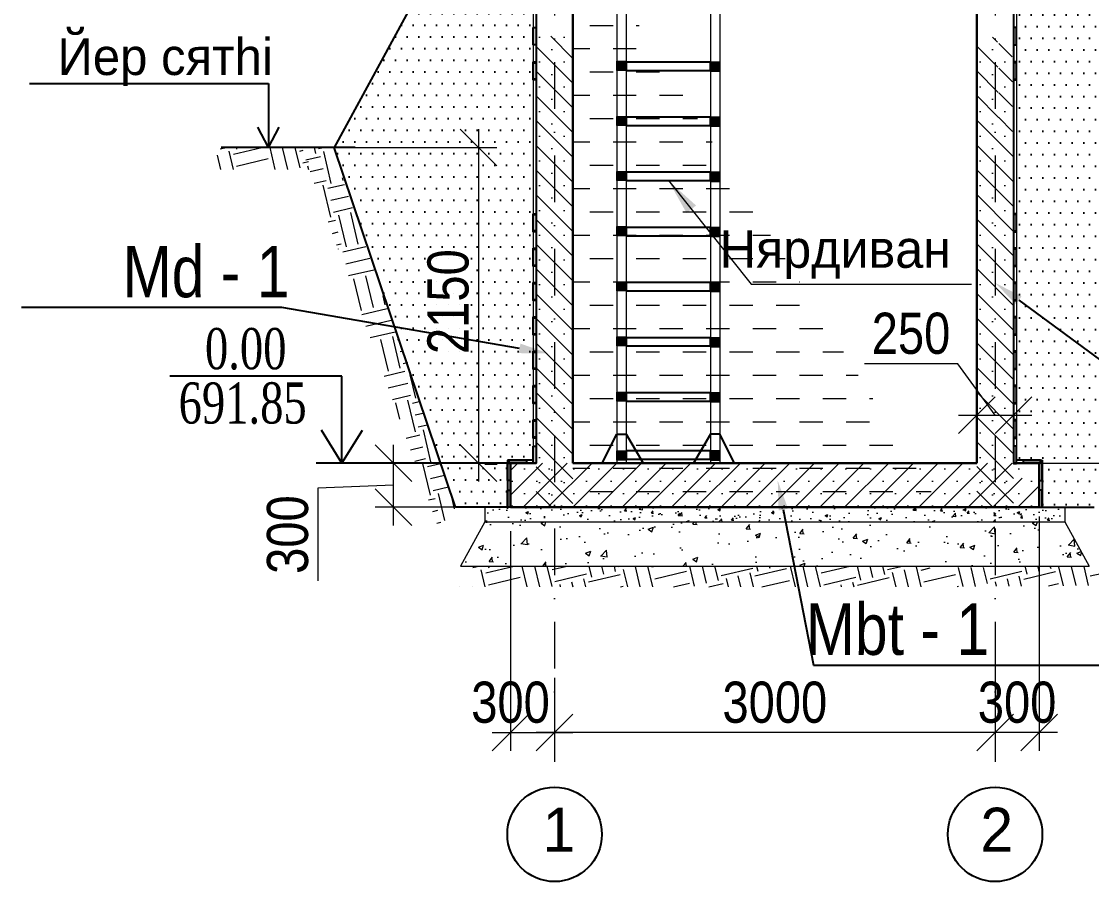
# Model space of a CAD drawing. Header units: millimetres. Extents: x 1177285 to 1225570, y -905119 to -683091.
# Drawn here: x 1188235 to 1195524, y -736494 to -730637 of the extents above; entities that cross this region are included whole.
import ezdxf
from ezdxf import colors
from ezdxf.entities.mleader import LeaderData, LeaderLine
from ezdxf.math import Vec2, Vec3

# ---------------------------------------------------------------- set-up
doc = ezdxf.new("R2010")
doc.units = ezdxf.units.MM
doc.linetypes.add('DASHDOT', pattern=[25.4, 12.7, -6.35, 0, -6.35])
doc.layers.add('Annotation - Text', color=7, linetype='Continuous')
doc.layers.add('Arcs_Circles_Ном._пера__98', color=7, linetype='Continuous', lineweight=20)
doc.styles.add('400', font='times.ttf', dxfattribs={"width": 0.75, "height": 300})
doc.styles.get("Standard").update_dxf_attribs({"font": 'a3ar(la).ttf'})
doc.styles.add('style3', font='ARIAAL_.TTF', dxfattribs={"height": 300})
doc.styles.add('style6', font='ARIALN.TTF', dxfattribs={"height": 300})
doc.styles.add('yazitipi', font='ARIALN.TTF')
doc.styles.add('СГЕНЕРИР_СТИЛЬ_1', font='a3ar(la).ttf')
doc.dimstyles.new('sevda', dxfattribs={"dimscale": 100, "dimtxt": 2.8, "dimasz": 2.5, "dimexe": 1.25, "dimexo": 0.625, "dimtad": 1, "dimtxsty": 'yazitipi', "dimblk": 'OBLIQUE', "dimcen": 2.5, "dimdle": 1.25, "dimclrd": 253, "dimclre": 253, "dimclrt": 73, "dimaunit": 1, "dimadec": 3, "dimazin": 0, "dimtfac": 1, "dimtmove": 1, "dimatfit": 3, "dimfxl": 1, "dimlwd": 13, "dimlwe": 13, "dimarcsym": 0})

# ---------------------------------------------------------------- blocks, each defined once
blk = doc.blocks.new('_Oblique')
at = {"color": 0, "linetype": 'ByBlock', "lineweight": -2}
blk.add_line((-0.5, -0.5), (0.5, 0.5), dxfattribs=at)
blk = doc.blocks.new('*D7')
at = {"color": 253, "lineweight": 13, "ltscale": 5, "transparency": 16777216}
for p, q in [((1194866.3, -734950), (1194866.3, -735604.5)), ((1191866.3, -735145.2), (1191866.3, -735604.5)), ((1194991.3, -735479.5), (1191741.3, -735479.5))]:
    blk.add_line(p, q, dxfattribs=at)
at = {"layer": 'Defpoints', "color": 0, "lineweight": 30, "ltscale": 5, "transparency": 16777216}
for p in [(1194866.3, -734887.5), (1191866.3, -735082.7), (1191866.3, -735479.5)]:
    blk.add_point(p, dxfattribs=at)
at = {"color": 253, "lineweight": 13, "ltscale": 5, "transparency": 16777216, "xscale": 250, "yscale": 250, "zscale": 250, "rotation": 180}
blk.add_blockref('_Oblique', (1191866.3, -735479.5), dxfattribs=at)
at = {"color": 253, "lineweight": 13, "ltscale": 5, "transparency": 16777216, "xscale": 250, "yscale": 250, "zscale": 250}
blk.add_blockref('_Oblique', (1194866.3, -735479.5), dxfattribs=at)
at = {"color": 73, "ltscale": 5, "transparency": 16777216, "insert": (1193366.3, -735274.1), "char_height": 280, "attachment_point": 5, "style": 'yazitipi'}
blk.add_mtext('3000', dxfattribs=at)
blk = doc.blocks.new('*D8')
at = {"color": 253, "lineweight": 13, "ltscale": 15, "transparency": 16777216}
for p, q in [((1195166.3, -734007.3), (1195166.3, -735604.5)), ((1194866.3, -735022.7), (1194866.3, -735604.5)), ((1195291.3, -735479.5), (1194741.3, -735479.5))]:
    blk.add_line(p, q, dxfattribs=at)
at = {"layer": 'Defpoints', "color": 0, "lineweight": 30, "ltscale": 15, "transparency": 16777216}
for p in [(1195166.3, -733944.8), (1194866.3, -734960.2), (1194866.3, -735479.5)]:
    blk.add_point(p, dxfattribs=at)
at = {"color": 253, "lineweight": 13, "ltscale": 15, "transparency": 16777216, "xscale": 250, "yscale": 250, "zscale": 250, "rotation": 180}
blk.add_blockref('_Oblique', (1194866.3, -735479.5), dxfattribs=at)
at = {"color": 253, "lineweight": 13, "ltscale": 15, "transparency": 16777216, "xscale": 250, "yscale": 250, "zscale": 250}
blk.add_blockref('_Oblique', (1195166.3, -735479.5), dxfattribs=at)
at = {"color": 73, "ltscale": 15, "transparency": 16777216, "insert": (1195016.3, -735274.1), "char_height": 280, "attachment_point": 5, "style": 'yazitipi'}
blk.add_mtext('300', dxfattribs=at)
blk = doc.blocks.new('*D9')
at = {"color": 253, "lineweight": 13, "ltscale": 15, "transparency": 16777216}
for p, q in [((1191566.3, -734107.3), (1191566.3, -735604.5)), ((1191866.3, -735106.6), (1191866.3, -735604.5)), ((1191441.3, -735479.5), (1191991.3, -735479.5))]:
    blk.add_line(p, q, dxfattribs=at)
at = {"layer": 'Defpoints', "color": 0, "lineweight": 30, "ltscale": 15, "transparency": 16777216}
for p in [(1191566.3, -734044.8), (1191866.3, -735044.1), (1191866.3, -735479.5)]:
    blk.add_point(p, dxfattribs=at)
at = {"color": 253, "lineweight": 13, "ltscale": 15, "transparency": 16777216, "xscale": 250, "yscale": 250, "zscale": 250, "rotation": 180}
blk.add_blockref('_Oblique', (1191566.3, -735479.5), dxfattribs=at)
at = {"color": 253, "lineweight": 13, "ltscale": 15, "transparency": 16777216, "xscale": 250, "yscale": 250, "zscale": 250}
blk.add_blockref('_Oblique', (1191866.3, -735479.5), dxfattribs=at)
at = {"color": 73, "ltscale": 15, "transparency": 16777216, "insert": (1191566.3, -735274.1), "char_height": 280, "attachment_point": 5, "style": 'yazitipi'}
blk.add_mtext('300', dxfattribs=at)
blk = doc.blocks.new('*D10')
at = {"color": 253, "lineweight": 13, "ltscale": 15, "transparency": 16777216}
for p, q in [((1194611.6, -732967.6), (1193976.2, -732967.6)), ((1194866.3, -733318.6), (1194611.6, -732967.6)), ((1194741.3, -733375.5), (1194741.3, -733193.6)), ((1194991.3, -733375.5), (1194991.3, -733193.6)), ((1194616.3, -733318.6), (1195116.3, -733318.6))]:
    blk.add_line(p, q, dxfattribs=at)
at = {"layer": 'Defpoints', "color": 0, "lineweight": 30, "ltscale": 15, "transparency": 16777216}
for p in [(1194991.3, -733318.6), (1194741.3, -733438), (1194991.3, -733438)]:
    blk.add_point(p, dxfattribs=at)
at = {"color": 253, "lineweight": 13, "ltscale": 15, "transparency": 16777216, "xscale": 250, "yscale": 250, "zscale": 250, "rotation": 180}
blk.add_blockref('_Oblique', (1194741.3, -733318.6), dxfattribs=at)
at = {"color": 253, "lineweight": 13, "ltscale": 15, "transparency": 16777216, "xscale": 250, "yscale": 250, "zscale": 250}
blk.add_blockref('_Oblique', (1194991.3, -733318.6), dxfattribs=at)
at = {"color": 73, "ltscale": 15, "transparency": 16777216, "insert": (1194293.9, -732762.2), "char_height": 280, "attachment_point": 5, "style": 'yazitipi'}
blk.add_mtext('250', dxfattribs=at)
blk = doc.blocks.new('*D11')
at = {"color": 253, "lineweight": 13, "ltscale": 15, "transparency": 16777216}
for p, q in [((1190768.5, -734069.8), (1190768.5, -733519.8)), ((1191058.6, -733644.8), (1190643.5, -733644.8)), ((1190768.5, -733794.8), (1190254.6, -733815.1)), ((1190254.6, -733815.1), (1190254.6, -734446.6)), ((1191269, -733944.8), (1190643.5, -733944.8))]:
    blk.add_line(p, q, dxfattribs=at)
at = {"layer": 'Defpoints', "color": 0, "lineweight": 30, "ltscale": 15, "transparency": 16777216}
for p in [(1190768.5, -733644.8), (1191121.1, -733644.8), (1191331.5, -733944.8)]:
    blk.add_point(p, dxfattribs=at)
at = {"color": 253, "lineweight": 13, "ltscale": 15, "transparency": 16777216, "xscale": 250, "yscale": 250, "zscale": 250}
for p, rotation in [((1190768.5, -733644.8), 90), ((1190768.5, -733944.8), 270)]:
    blk.add_blockref('_Oblique', p, dxfattribs=dict(at, rotation=rotation))
at = {"color": 73, "ltscale": 15, "transparency": 16777216, "insert": (1190049.1, -734130.9), "char_height": 280, "attachment_point": 5, "rotation": 90, "style": 'yazitipi'}
blk.add_mtext('300', dxfattribs=at)
blk = doc.blocks.new('*D231')
at = {"color": 253, "lineweight": 13, "ltscale": 15, "transparency": 16777216}
for p, q in [((1196645.8, -731369.8), (1196645.8, -733769.8)), ((1196301.6, -731494.8), (1196770.8, -731494.8)), ((1195053.8, -733644.8), (1196770.8, -733644.8))]:
    blk.add_line(p, q, dxfattribs=at)
at = {"layer": 'Defpoints', "color": 0, "lineweight": 30, "ltscale": 15, "transparency": 16777216}
for p in [(1196239.1, -731494.8), (1194991.3, -733644.8), (1196645.8, -733644.8)]:
    blk.add_point(p, dxfattribs=at)
at = {"color": 253, "lineweight": 13, "ltscale": 15, "transparency": 16777216, "xscale": 250, "yscale": 250, "zscale": 250}
for p, rotation in [((1196645.8, -731494.8), 90), ((1196645.8, -733644.8), 270)]:
    blk.add_blockref('_Oblique', p, dxfattribs=dict(at, rotation=rotation))
at = {"color": 73, "ltscale": 15, "transparency": 16777216, "insert": (1196440.3, -732444.8), "char_height": 280, "attachment_point": 5, "rotation": 90, "style": 'yazitipi'}
blk.add_mtext('2150', dxfattribs=at)
blk = doc.blocks.new('*D232')
at = {"color": 253, "lineweight": 13, "ltscale": 15, "transparency": 16777216}
for p, q in [((1191347.5, -731369.8), (1191347.5, -733769.8)), ((1190427.9, -731494.8), (1191472.5, -731494.8)), ((1190625, -733644.8), (1191472.5, -733644.8))]:
    blk.add_line(p, q, dxfattribs=at)
at = {"layer": 'Defpoints', "color": 0, "lineweight": 30, "ltscale": 15, "transparency": 16777216}
for p in [(1190365.4, -731494.8), (1190562.5, -733644.8), (1191347.5, -733644.8)]:
    blk.add_point(p, dxfattribs=at)
at = {"color": 253, "lineweight": 13, "ltscale": 15, "transparency": 16777216, "xscale": 250, "yscale": 250, "zscale": 250}
for p, rotation in [((1191347.5, -731494.8), 90), ((1191347.5, -733644.8), 270)]:
    blk.add_blockref('_Oblique', p, dxfattribs=dict(at, rotation=rotation))
at = {"color": 73, "ltscale": 15, "transparency": 16777216, "insert": (1191142.1, -732544.8), "char_height": 280, "attachment_point": 5, "rotation": 90, "style": 'yazitipi'}
blk.add_mtext('2150', dxfattribs=at)

msp = doc.modelspace()

# ---------------------------------------------------------------- hatches: boundary and pattern name
at = {"ltscale": 15}
h = msp.add_hatch(dxfattribs=at)
h.set_pattern_fill('DOTS', color=256, scale=50)
h.set_pattern_definition([(0, (321429.12, -30733.87), (39.6875, 79.375), [0, -79.375])])
h.paths.add_polyline_path([(1191775.364, -729624.845), (1191888.853, -729624.845), (1191891.31, -729144.845), (1191641.31, -729144.845), (1190365.422, -731494.845), (1191191.31, -733944.845), (1191546.31, -733944.845), (1191546.31, -733624.845), (1191726.747, -733624.845), (1191721.31, -733624.845), (1191721.31, -732644.845), (1191721.31, -729624.845)])
h = msp.add_hatch(dxfattribs=at)
h.set_pattern_fill('DOTS', color=256, scale=50)
h.set_pattern_definition([(0, (319289.12, -30821.3), (39.6875, 79.375), [0, -79.375])])
h.paths.add_polyline_path([(1195011.31, -733624.845), (1195011.31, -732732.277), (1195011.31, -732702.128), (1195011.31, -731512.277), (1194991.31, -731512.277), (1194991.31, -729144.845), (1195091.31, -729144.845), (1196384.051, -731494.845), (1195541.31, -733944.845), (1195186.31, -733944.845), (1195186.31, -733624.845)])
at = {"lineweight": 0, "ltscale": 15}
h = msp.add_hatch(dxfattribs=at)
h.set_pattern_fill('DASH', color=4, scale=50)
h.set_pattern_definition([(0, (321679.12, -30734.87), (158.75, 158.75), [158.75, -158.75])])
edge = h.paths.add_edge_path()
edge.add_line((1191991.31, -729945.345), (1194741.31, -729944.345))
edge.add_line((1194741.31, -733844.845), (1194741.31, -729944.845))
edge.add_line((1191991.31, -729944.845), (1191991.31, -733857.159))
edge.add_line((1191991.31, -733857.159), (1194436.032, -733844.845))
h = msp.add_hatch(color=256, dxfattribs=at)
h.dxf.hatch_style = 1
h.paths.add_polyline_path([(1191721.31, -730678.815), (1191741.31, -730678.815), (1191741.31, -730795.801), (1191721.31, -730795.801)])
h = msp.add_hatch(color=256, dxfattribs=at)
h.dxf.hatch_style = 1
h.paths.add_polyline_path([(1195011.31, -730678.815), (1194991.31, -730678.815), (1194991.31, -730795.801), (1195011.31, -730795.801)])
at = {"lineweight": 5, "ltscale": 5000}
h = msp.add_hatch(dxfattribs=at)
h.set_pattern_fill('SACNCR', color=109, scale=50, angle=-90)
h.set_pattern_definition([(315, (1882961.98, 138347.8), (84.189901, 84.189901), []), (315, (1882961.98, 138263.61), (84.189901, 84.189901), [0, -119.0625])])
edge = h.paths.add_edge_path()
edge.add_line((1191741.31, -732794.845), (1191741.31, -733944.845))
edge.add_line((1191791.31, -733944.845), (1191841.31, -733944.845))
edge.add_line((1191841.31, -733944.845), (1191841.31, -732794.845))
edge.add_line((1191841.31, -732794.845), (1191741.31, -732794.845))
edge = h.paths.add_edge_path(flags=17)
edge.add_line((1191744.477, -733944.845), (1191838.142, -733944.845))
edge.add_line((1191841.31, -733944.81), (1191841.31, -733944.845))
edge.add_line((1191841.31, -733944.845), (1191741.31, -733944.845))
edge.add_line((1191741.31, -733944.845), (1191741.31, -733944.845))
edge = h.paths.add_edge_path()
edge.add_line((1191941.31, -733944.845), (1191841.31, -733944.845))
edge.add_line((1191841.31, -733944.845), (1191841.31, -733944.845))
edge.add_line((1191841.31, -733944.845), (1191991.31, -733944.845))
edge.add_line((1191991.31, -733944.845), (1191991.31, -733944.845))
edge = h.paths.add_edge_path()
edge.add_line((1191941.31, -732794.845), (1191841.31, -732794.845))
edge.add_line((1191841.31, -732794.845), (1191841.31, -733944.845))
edge.add_line((1191841.31, -733944.845), (1191991.31, -733944.845))
edge.add_line((1191991.31, -733944.845), (1191991.31, -732794.845))
edge = h.paths.add_edge_path()
edge.add_line((1191991.31, -730737.234), (1191841.31, -730737.234))
edge.add_line((1191841.31, -730737.234), (1191841.31, -732794.845))
edge.add_line((1191841.31, -732794.845), (1191991.31, -732794.845))
edge.add_line((1191991.31, -732794.845), (1191991.31, -730744.845))
edge = h.paths.add_edge_path()
edge.add_line((1191841.31, -730737.234), (1191741.31, -730737.234))
edge.add_line((1191741.31, -730712.423), (1191741.31, -732794.845))
edge.add_line((1191741.31, -732794.845), (1191841.31, -732794.845))
edge.add_line((1191841.31, -732794.845), (1191841.31, -730893.978))
h = msp.add_hatch(dxfattribs=at)
h.set_pattern_fill('SACNCR', color=109, scale=50, angle=-90)
h.set_pattern_definition([(315, (1884111.98, 138347.8), (84.189901, 84.189901), []), (315, (1884111.98, 138263.61), (84.189901, 84.189901), [0, -119.0625])])
edge = h.paths.add_edge_path()
edge.add_line((1194891.31, -732794.845), (1194991.31, -732794.845))
edge.add_line((1194991.31, -732794.845), (1194991.31, -733944.845))
edge.add_line((1194941.31, -733944.845), (1194891.31, -733944.845))
edge.add_line((1194891.31, -733944.845), (1194891.31, -732794.845))
edge = h.paths.add_edge_path(flags=16)
edge.add_line((1194891.31, -733944.845), (1194991.31, -733944.845))
edge.add_line((1194991.31, -733944.845), (1194991.31, -733944.845))
edge.add_line((1194984.974, -733944.845), (1194891.31, -733944.845))
edge.add_line((1194891.31, -733944.845), (1194891.31, -733944.845))
edge = h.paths.add_edge_path()
edge.add_line((1194791.31, -733944.845), (1194891.31, -733944.845))
edge.add_line((1194891.31, -733944.845), (1194891.312, -733944.802))
edge.add_line((1194891.31, -733944.845), (1194741.31, -733944.845))
edge.add_line((1194741.31, -733944.845), (1194741.31, -733944.845))
edge = h.paths.add_edge_path()
edge.add_line((1194791.31, -732794.845), (1194891.31, -732794.845))
edge.add_line((1194891.31, -732794.845), (1194891.31, -733944.845))
edge.add_line((1194891.31, -733944.845), (1194741.31, -733944.845))
edge.add_line((1194741.31, -733944.845), (1194741.31, -732794.845))
h.paths.add_polyline_path([(1194741.31, -732794.845), (1194741.31, -730744.845), (1194891.31, -730744.845), (1194891.31, -732794.845)])
edge = h.paths.add_edge_path()
edge.add_line((1194882.817, -730744.845), (1194982.817, -730744.845))
edge.add_line((1194982.817, -730744.845), (1194991.31, -732794.845))
edge.add_line((1194991.31, -732794.845), (1194891.31, -732794.845))
edge.add_line((1194891.31, -732794.845), (1194891.31, -731394.845))
at = {"lineweight": 9}
for points in [[(1192353.315, -730907.833), (1192291.31, -730907.833), (1192291.31, -730969.839), (1192353.315, -730969.839)], [(1192929.304, -730913.233), (1192991.31, -730913.233), (1192991.31, -730975.239), (1192929.304, -730975.239)], [(1192353.315, -731283.212), (1192291.31, -731283.212), (1192291.31, -731345.218), (1192353.315, -731345.218)], [(1192929.304, -731288.612), (1192991.31, -731288.612), (1192991.31, -731350.618), (1192929.304, -731350.618)], [(1192353.315, -731658.591), (1192291.31, -731658.591), (1192291.31, -731720.597), (1192353.315, -731720.597)], [(1192929.304, -731663.991), (1192991.31, -731663.991), (1192991.31, -731725.997), (1192929.304, -731725.997)], [(1192353.315, -732033.97), (1192291.31, -732033.97), (1192291.31, -732095.976), (1192353.315, -732095.976)], [(1192929.304, -732039.37), (1192991.31, -732039.37), (1192991.31, -732101.376), (1192929.304, -732101.376)], [(1192353.315, -732409.349), (1192291.31, -732409.349), (1192291.31, -732471.355), (1192353.315, -732471.355)], [(1192929.304, -732414.749), (1192991.31, -732414.749), (1192991.31, -732476.755), (1192929.304, -732476.755)], [(1192353.315, -732784.728), (1192291.31, -732784.728), (1192291.31, -732846.734), (1192353.315, -732846.734)], [(1192929.304, -732790.128), (1192991.31, -732790.128), (1192991.31, -732852.134), (1192929.304, -732852.134)], [(1192353.315, -733160.106), (1192291.31, -733160.106), (1192291.31, -733222.112), (1192353.315, -733222.112)], [(1192929.304, -733165.506), (1192991.31, -733165.506), (1192991.31, -733227.512), (1192929.304, -733227.512)], [(1192353.315, -733561.325), (1192291.31, -733561.325), (1192291.31, -733623.331), (1192353.315, -733623.331)], [(1192929.304, -733561.325), (1192991.31, -733561.325), (1192991.31, -733623.331), (1192929.304, -733623.331)]]:
    msp.add_hatch(color=256, dxfattribs=at).paths.add_polyline_path(points)
at = {"lineweight": 0, "ltscale": 15}
h = msp.add_hatch(color=256, dxfattribs=at)
h.dxf.hatch_style = 1
h.paths.add_polyline_path([(1191721.31, -730912.786), (1191741.31, -730912.786), (1191741.31, -731029.771), (1191721.31, -731029.771)])
h = msp.add_hatch(color=256, dxfattribs=at)
h.dxf.hatch_style = 1
h.paths.add_polyline_path([(1191721.31, -730918.518), (1191741.31, -730918.518), (1191741.31, -731035.503), (1191721.31, -731035.503)])
h = msp.add_hatch(color=256, dxfattribs=at)
h.dxf.hatch_style = 1
h.paths.add_polyline_path([(1195011.31, -730912.786), (1194991.31, -730912.786), (1194991.31, -731029.771), (1195011.31, -731029.771)])
h = msp.add_hatch(color=256, dxfattribs=at)
h.dxf.hatch_style = 1
h.paths.add_polyline_path([(1195011.31, -730918.518), (1194991.31, -730918.518), (1194991.31, -731035.503), (1195011.31, -731035.503)])
h = msp.add_hatch(color=256, dxfattribs=at)
h.dxf.hatch_style = 1
h.paths.add_polyline_path([(1191721.31, -731946.756), (1191741.31, -731946.756), (1191741.31, -732063.741), (1191721.31, -732063.741)])
h = msp.add_hatch(color=256, dxfattribs=at)
h.dxf.hatch_style = 1
h.paths.add_polyline_path([(1191721.31, -731952.488), (1191741.31, -731952.488), (1191741.31, -732069.473), (1191721.31, -732069.473)])
h = msp.add_hatch(color=256, dxfattribs=at)
h.dxf.hatch_style = 1
h.paths.add_polyline_path([(1195011.31, -731946.756), (1194991.31, -731946.756), (1194991.31, -732063.741), (1195011.31, -732063.741)])
h = msp.add_hatch(color=256, dxfattribs=at)
h.dxf.hatch_style = 1
h.paths.add_polyline_path([(1195011.31, -731952.488), (1194991.31, -731952.488), (1194991.31, -732069.473), (1195011.31, -732069.473)])
h = msp.add_hatch(color=256, dxfattribs=at)
h.dxf.hatch_style = 1
h.paths.add_polyline_path([(1191721.31, -732180.726), (1191741.31, -732180.726), (1191741.31, -732297.711), (1191721.31, -732297.711)])
h = msp.add_hatch(color=256, dxfattribs=at)
h.dxf.hatch_style = 1
h.paths.add_polyline_path([(1191721.31, -732186.458), (1191741.31, -732186.458), (1191741.31, -732303.443), (1191721.31, -732303.443)])
h = msp.add_hatch(color=256, dxfattribs=at)
h.dxf.hatch_style = 1
h.paths.add_polyline_path([(1195011.31, -732180.726), (1194991.31, -732180.726), (1194991.31, -732297.711), (1195011.31, -732297.711)])
h = msp.add_hatch(color=256, dxfattribs=at)
h.dxf.hatch_style = 1
h.paths.add_polyline_path([(1195011.31, -732186.458), (1194991.31, -732186.458), (1194991.31, -732303.443), (1195011.31, -732303.443)])
h = msp.add_hatch(color=256, dxfattribs=at)
h.dxf.hatch_style = 1
h.paths.add_polyline_path([(1191721.31, -732414.696), (1191741.31, -732414.696), (1191741.31, -732531.682), (1191721.31, -732531.682)])
h = msp.add_hatch(color=256, dxfattribs=at)
h.dxf.hatch_style = 1
h.paths.add_polyline_path([(1191721.31, -732420.429), (1191741.31, -732420.429), (1191741.31, -732537.414), (1191721.31, -732537.414)])
h = msp.add_hatch(color=256, dxfattribs=at)
h.dxf.hatch_style = 1
h.paths.add_polyline_path([(1195011.31, -732414.696), (1194991.31, -732414.696), (1194991.31, -732531.682), (1195011.31, -732531.682)])
h = msp.add_hatch(color=256, dxfattribs=at)
h.dxf.hatch_style = 1
h.paths.add_polyline_path([(1195011.31, -732420.429), (1194991.31, -732420.429), (1194991.31, -732537.414), (1195011.31, -732537.414)])
h = msp.add_hatch(color=256, dxfattribs=at)
h.dxf.hatch_style = 1
h.paths.add_polyline_path([(1191721.31, -732648.667), (1191741.31, -732648.667), (1191741.31, -732765.652), (1191721.31, -732765.652)])
h = msp.add_hatch(color=256, dxfattribs=at)
h.dxf.hatch_style = 1
h.paths.add_polyline_path([(1191721.31, -732654.399), (1191741.31, -732654.399), (1191741.31, -732771.384), (1191721.31, -732771.384)])
h = msp.add_hatch(color=256, dxfattribs=at)
h.dxf.hatch_style = 1
h.paths.add_polyline_path([(1195011.31, -732648.667), (1194991.31, -732648.667), (1194991.31, -732765.652), (1195011.31, -732765.652)])
h = msp.add_hatch(color=256, dxfattribs=at)
h.dxf.hatch_style = 1
h.paths.add_polyline_path([(1195011.31, -732654.399), (1194991.31, -732654.399), (1194991.31, -732771.384), (1195011.31, -732771.384)])
h = msp.add_hatch(color=256, dxfattribs=at)
h.dxf.hatch_style = 1
h.paths.add_polyline_path([(1191721.31, -732882.637), (1191741.31, -732882.637), (1191741.31, -732999.622), (1191721.31, -732999.622)])
h = msp.add_hatch(color=256, dxfattribs=at)
h.dxf.hatch_style = 1
h.paths.add_polyline_path([(1191721.31, -732888.369), (1191741.31, -732888.369), (1191741.31, -733005.354), (1191721.31, -733005.354)])
h = msp.add_hatch(color=256, dxfattribs=at)
h.dxf.hatch_style = 1
h.paths.add_polyline_path([(1195011.31, -732882.637), (1194991.31, -732882.637), (1194991.31, -732999.622), (1195011.31, -732999.622)])
h = msp.add_hatch(color=256, dxfattribs=at)
h.dxf.hatch_style = 1
h.paths.add_polyline_path([(1195011.31, -732888.369), (1194991.31, -732888.369), (1194991.31, -733005.354), (1195011.31, -733005.354)])
h = msp.add_hatch(color=256, dxfattribs=at)
h.dxf.hatch_style = 1
h.paths.add_polyline_path([(1191721.31, -733116.607), (1191741.31, -733116.607), (1191741.31, -733233.592), (1191721.31, -733233.592)])
h = msp.add_hatch(color=256, dxfattribs=at)
h.dxf.hatch_style = 1
h.paths.add_polyline_path([(1191721.31, -733122.339), (1191741.31, -733122.339), (1191741.31, -733239.324), (1191721.31, -733239.324)])
h = msp.add_hatch(color=256, dxfattribs=at)
h.dxf.hatch_style = 1
h.paths.add_polyline_path([(1195011.31, -733116.607), (1194991.31, -733116.607), (1194991.31, -733233.592), (1195011.31, -733233.592)])
h = msp.add_hatch(color=256, dxfattribs=at)
h.dxf.hatch_style = 1
h.paths.add_polyline_path([(1195011.31, -733122.339), (1194991.31, -733122.339), (1194991.31, -733239.324), (1195011.31, -733239.324)])
h = msp.add_hatch(color=256, dxfattribs=at)
h.dxf.hatch_style = 1
h.paths.add_polyline_path([(1191721.31, -733350.577), (1191741.31, -733350.577), (1191741.31, -733467.563), (1191721.31, -733467.563)])
h = msp.add_hatch(color=256, dxfattribs=at)
h.dxf.hatch_style = 1
h.paths.add_polyline_path([(1191721.31, -733356.31), (1191741.31, -733356.31), (1191741.31, -733473.295), (1191721.31, -733473.295)])
h = msp.add_hatch(color=256, dxfattribs=at)
h.dxf.hatch_style = 1
h.paths.add_polyline_path([(1195011.31, -733350.577), (1194991.31, -733350.577), (1194991.31, -733467.563), (1195011.31, -733467.563)])
h = msp.add_hatch(color=256, dxfattribs=at)
h.dxf.hatch_style = 1
h.paths.add_polyline_path([(1195011.31, -733356.31), (1194991.31, -733356.31), (1194991.31, -733473.295), (1195011.31, -733473.295)])
h = msp.add_hatch(color=256, dxfattribs=at)
h.dxf.hatch_style = 1
h.paths.add_polyline_path([(1191721.31, -733527.86), (1191741.31, -733527.86), (1191741.31, -733644.845), (1191721.31, -733644.845)])
h = msp.add_hatch(color=256, dxfattribs=at)
h.dxf.hatch_style = 1
h.paths.add_polyline_path([(1195011.31, -733528.906), (1194991.31, -733528.906), (1194991.31, -733645.891), (1195011.31, -733645.891)])
h = msp.add_hatch(color=256, dxfattribs=at)
h.dxf.hatch_style = 1
h.paths.add_polyline_path([(1191546.31, -733644.845), (1191566.31, -733644.845), (1191566.31, -733761.83), (1191546.31, -733761.83)])
h = msp.add_hatch(color=256, dxfattribs=at)
h.dxf.hatch_style = 1
h.paths.add_polyline_path([(1191674.968, -733624.845), (1191674.968, -733644.845), (1191557.983, -733644.845), (1191557.983, -733624.845)])
at = {"lineweight": 5, "ltscale": 5000}
h = msp.add_hatch(dxfattribs=at)
h.set_pattern_fill('SACNCR', color=109, scale=50)
h.set_pattern_definition([(45, (320548.66, -41474.17), (-84.189901, 84.189901), []), (45, (320632.85, -41474.17), (-84.189901, 84.189901), [0, -119.0625])])
h.paths.add_polyline_path([(1193841.31, -733744.845), (1195166.31, -733744.845), (1195166.31, -733944.845), (1193841.31, -733944.845)])
h.paths.add_polyline_path([(1191566.31, -733744.845), (1193841.31, -733744.845), (1193841.31, -733944.845), (1191566.31, -733944.845)])
h.paths.add_polyline_path([(1191566.31, -733644.845), (1193841.31, -733644.845), (1193841.31, -733744.845), (1191566.31, -733744.845)])
h.paths.add_polyline_path([(1193841.31, -733644.845), (1195166.31, -733644.845), (1195166.31, -733744.845), (1193841.31, -733744.845)])
h.paths.add_polyline_path([(1195166.31, -733644.845), (1195041.31, -733646.742), (1195041.31, -733746.742), (1195166.31, -733744.845)])
h.paths.add_polyline_path([(1195166.253, -733744.845), (1195166.31, -733944.845)], flags=16)
at = {"lineweight": 0, "ltscale": 15}
h = msp.add_hatch(color=256, dxfattribs=at)
h.dxf.hatch_style = 1
h.paths.add_polyline_path([(1195057.651, -733624.845), (1195057.651, -733644.845), (1195174.636, -733644.845), (1195174.636, -733624.845)])
h = msp.add_hatch(color=256, dxfattribs=at)
h.dxf.hatch_style = 1
h.paths.add_polyline_path([(1195186.31, -733644.845), (1195166.31, -733644.845), (1195166.31, -733761.83), (1195186.31, -733761.83)])
h = msp.add_hatch(color=256, dxfattribs=at)
h.dxf.hatch_style = 1
h.paths.add_polyline_path([(1191546.31, -733827.86), (1191566.31, -733827.86), (1191566.31, -733944.845), (1191546.31, -733944.845)])
h = msp.add_hatch(color=256, dxfattribs=at)
h.dxf.hatch_style = 1
h.paths.add_polyline_path([(1195186.31, -733827.86), (1195166.31, -733827.86), (1195166.31, -733944.845), (1195186.31, -733944.845)])
at = {"lineweight": 5, "ltscale": 5}
h = msp.add_hatch(dxfattribs=at)
h.set_pattern_fill('AR-CONC', color=4)
h.set_pattern_definition([(50, (321379.12, -28433.87), (182.184669, -15.939086), [19.05, -209.55]), (355, (321379.12, -28433.87), (-35.24342, 191.056845), [15.24, -167.640584]), (100.451445, (321394.3, -28435.2), (146.941247, 175.117752), [16.19001, -178.090245]), (46.1842, (321379.12, -28383.07), (271.07904, -42.04233), [28.575, -314.325]), (96.635558, (321401.7, -28386.57), (237.404134, 247.426125), [24.28502, -267.13561]), (351.18415, (321379.12, -28383.07), (237.404134, 247.426125), [22.85997, -251.45973]), (21, (321404.52, -28395.77), (151.614391, -102.265198), [19.05, -209.55]), (326, (321404.52, -28395.77), (61.802028, 184.187966), [15.24, -167.64]), (71.451445, (321417.15, -28404.29), (213.41642, 81.92277), [16.19001, -178.089938]), (37.5, (321379.12, -28433.87), (3.0886033, 84.555039), [0, -165.608, 0, -170.18, 0, -168.275]), (7.5, (321379.12, -28433.87), (66.8196625, 100.180575), [0, -97.028, 0, -161.798, 0, -64.135]), (327.5, (321322.475, -28433.87), (135.590595, -5.728744), [0, -63.5, 0, -198.12, 0, -262.89]), (317.5, (321297.08, -28433.87), (148.129181, 25.426491), [0, -82.55, 0, -131.572, 0, -186.69])])
h.paths.add_polyline_path([(1195341.31, -734044.845), (1191391.31, -734044.845), (1191391.31, -733944.845), (1195341.31, -733944.845)])
at = {"lineweight": 13}
h = msp.add_hatch(dxfattribs=at)
h.set_pattern_fill('AR-CONC', color=256, scale=2)
h.set_pattern_definition([(50, (-1582.12, 3905.8), (364.36934, -31.87817), [38.1, -419.1]), (355, (-1582.12, 3905.8), (-70.48684, 382.11369), [30.48, -335.28117]), (100.451445, (-1551.76, 3903.15), (293.88249, 350.2355), [32.38002, -356.18049]), (46.1842, (-1582.12, 4007.4), (542.15808, -84.08466), [57.15, -628.65]), (96.635558, (-1536.94, 4000.4), (474.80827, 494.85225), [48.57005, -534.27122]), (351.18415, (-1582.1, 4007.4), (474.80827, 494.85225), [45.71993, -502.91946]), (21, (-1531.32, 3982), (303.22878, -204.530396), [38.1, -419.1]), (326, (-1531.32, 3982), (123.60406, 368.37593), [30.48, -335.28]), (71.451445, (-1506.05, 3964.96), (426.83284, 163.84554), [32.38002, -356.17988]), (37.5, (-1582.12, 3905.8), (6.177207, 169.110078), [0, -331.216, 0, -340.36, 0, -336.55]), (7.5, (-1582.12, 3905.8), (133.639325, 200.36115), [0, -194.056, 0, -323.596, 0, -128.27]), (327.5, (-1695.4, 3905.8), (271.18119, -11.457488), [0, -127, 0, -396.24, 0, -525.78]), (317.5, (-1746.2, 3905.8), (296.258363, 50.852982), [0, -165.1, 0, -263.144, 0, -373.38])])
h.paths.add_polyline_path([(1191226.538, -734344.845), (1191391.31, -734044.845), (1195341.31, -734044.845), (1195506.081, -734344.845)])
at = {"layer": 'Annotation - Text', "lineweight": 5, "ltscale": 20}
h = msp.add_hatch(dxfattribs=at)
h.set_pattern_fill('EARTH', color=253, scale=35, angle=-76.6397816)
h.set_pattern_definition([(283.360218, (319289.12, -29983.87), (267.590996, -164.8793), [222.25, -222.25]), (283.360218, (319370.2, -29964.6), (267.590996, -164.8793), [222.25, -222.25]), (283.360218, (319451.3, -29945.35), (267.590996, -164.8793), [222.25, -222.25]), (13.360218, (319484.74, -29965.96), (164.8793, 267.590996), [222.25, -222.25]), (13.360218, (319504, -30047.05), (164.8793, 267.590996), [222.25, -222.25]), (13.360218, (319523.26, -30128.14), (164.8793, 267.590996), [222.25, -222.25])])
h.paths.add_polyline_path([(1190214.682, -731645.331), (1190146.31, -731494.845), (1190214.682, -731645.331)])
h.paths.add_polyline_path([(1189594.953, -731494.845), (1190146.31, -731494.845), (1190214.682, -731645.331), (1189518.897, -731644.098)])
h.paths.add_polyline_path([(1190214.682, -731645.331), (1190214.682, -731645.331), (1190146.31, -731494.845), (1190146.31, -731494.845)])
h = msp.add_hatch(dxfattribs=at)
h.set_pattern_fill('EARTH', color=253, scale=35, angle=-76.6397816)
h.set_pattern_definition([(283.36022, (1219077.83, -658441.66), (267.591, -164.8793), [222.25, -222.25]), (283.36022, (1219158.92, -658422.4), (267.591, -164.8793), [222.25, -222.25]), (283.36022, (1219240, -658403.15), (267.591, -164.8793), [222.25, -222.25]), (13.36022, (1219273.46, -658423.76), (164.8793, 267.591), [222.25, -222.25]), (13.36022, (1219292.72, -658504.85), (164.8793, 267.591), [222.25, -222.25]), (13.36022, (1219311.97, -658585.93), (164.8793, 267.591), [222.25, -222.25])])
edge = h.paths.add_edge_path(flags=16)
edge.add_line((1191076.07, -734081.91), (1191191.31, -733944.845))
h.paths.add_polyline_path([(1190142.117, -731494.845), (1190348.568, -731494.845), (1191191.31, -733944.845), (1191076.07, -734081.91)])
h = msp.add_hatch(dxfattribs=at)
h.set_pattern_fill('EARTH', color=253, scale=35, angle=-76.6397816)
h.set_pattern_definition([(283.360218, (321379.12, -28633.87), (267.590996, -164.8793), [222.25, -222.25]), (283.360218, (321460.2, -28614.6), (267.590996, -164.8793), [222.25, -222.25]), (283.360218, (321541.3, -28595.35), (267.590996, -164.8793), [222.25, -222.25]), (13.360218, (321574.74, -28615.96), (164.8793, 267.590996), [222.25, -222.25]), (13.360218, (321594, -28697.05), (164.8793, 267.590996), [222.25, -222.25]), (13.360218, (321613.26, -28778.14), (164.8793, 267.590996), [222.25, -222.25])])
h.paths.add_polyline_path([(1191094.135, -734487.021), (1191198.057, -734344.845), (1191308.808, -734344.845), (1191323.045, -734486.716)], flags=17)
h.paths.add_polyline_path([(1195691.652, -734476.131), (1195526.881, -734347.473), (1194346.456, -734358.363), (1194346.456, -734487.021)])
h.paths.add_polyline_path([(1191094.135, -734487.021), (1191198.057, -734344.845), (1194346.456, -734344.845), (1194346.456, -734487.021)])

# ---------------------------------------------------------------- linework, layer by layer
at = {"ltscale": 15}
for p, q in [((1191641.31, -729144.845), (1190365.422, -731494.845)), ((1191741.31, -729644.845), (1191741.31, -733644.845)), ((1194991.31, -729644.845), (1194991.31, -733644.845)), ((1190507.164, -731494.845), (1189594.953, -731494.845)), ((1191191.31, -733944.845), (1190365.422, -731494.845)), ((1192191.31, -733644.845), (1192291.31, -733447.842)), ((1192291.31, -733447.842), (1192353.315, -733447.842)), ((1192353.315, -733447.842), (1192469.647, -733644.845)), ((1192929.304, -733447.842), (1192812.972, -733644.845)), ((1192991.31, -733447.842), (1192929.304, -733447.842)), ((1193091.31, -733644.845), (1192991.31, -733447.842)), ((1191616.476, -733644.845), (1190242.133, -733644.845)), ((1191391.31, -733649.727), (1191474.845, -733649.727)), ((1191721.31, -733624.845), (1191546.31, -733624.845)), ((1191546.31, -733624.845), (1191546.31, -733944.845)), ((1191546.31, -733624.845), (1191546.31, -733944.845)), ((1195057.651, -733624.845), (1195011.31, -733624.845)), ((1195057.651, -733624.845), (1195186.31, -733624.845)), ((1195186.31, -733624.845), (1195186.31, -733944.845)), ((1191566.31, -733944.845), (1191191.31, -733944.845)), ((1195166.31, -733944.845), (1195541.31, -733944.845))]:
    msp.add_line(p, q, dxfattribs=at)
at = {"lineweight": 20}
for p, q in [((1192353.315, -729546.645), (1192353.315, -733644.845)), ((1192929.304, -729546.645), (1192929.304, -733644.845)), ((1192291.31, -729939.445), (1192291.31, -733644.845)), ((1192991.31, -729939.445), (1192991.31, -733644.845))]:
    msp.add_line(p, q, dxfattribs=at)
at = {"linetype": 'DASHDOT', "lineweight": 15, "ltscale": 25}
for p, q in [((1191866.31, -729644.845), (1191866.31, -735850.256)), ((1194866.31, -729644.845), (1194866.31, -735850.256))]:
    msp.add_line(p, q, dxfattribs=at)
at = {"lineweight": 30, "ltscale": 15}
for p, q in [((1191991.31, -729794.845), (1191991.31, -730794.845)), ((1194741.31, -733644.845), (1194741.31, -729794.845)), ((1191991.31, -730794.845), (1191991.31, -733644.845))]:
    msp.add_line(p, q, dxfattribs=at)
at = {"color": 0, "lineweight": 25}
for p, q in [((1188290.305, -731059.609), (1189918.131, -731059.609)), ((1189918.131, -731059.609), (1189918.131, -731494.845)), ((1189918.131, -731494.845), (1189844.607, -731356.877)), ((1189918.131, -731494.845), (1189991.655, -731356.877))]:
    msp.add_line(p, q, dxfattribs=at)
at = {"color": 7}
msp.add_line((1190418.369, -733051.515), (1189245.822, -733051.515), dxfattribs=at)
at = {"color": 0}
msp.add_line((1190418.369, -733644.845), (1190418.369, -733051.515), dxfattribs=at)
at = {"ltscale": 5}
for p, q in [((1192353.315, -733644.845), (1192291.31, -733644.845)), ((1192929.304, -733644.845), (1192991.31, -733644.845))]:
    msp.add_line(p, q, dxfattribs=at)
at = {"color": 1, "lineweight": 9, "ltscale": 5}
for p, q in [((1191491.31, -733944.845), (1191391.31, -733944.845)), ((1191391.31, -733944.845), (1191391.31, -734044.845)), ((1195241.31, -733944.845), (1195341.31, -733944.845)), ((1195341.31, -733944.845), (1195341.31, -734044.845)), ((1191391.31, -734044.845), (1191226.538, -734344.845)), ((1191391.31, -734044.845), (1195341.31, -734044.845)), ((1195341.31, -734044.845), (1195506.081, -734344.845)), ((1191226.538, -734344.845), (1195506.081, -734344.845))]:
    msp.add_line(p, q, dxfattribs=at)
at = {"lineweight": 9, "ltscale": 15}
for points in [[(1191721.31, -733644.845), (1191741.31, -733644.845), (1191741.31, -729644.845), (1191721.31, -729644.845)], [(1195011.31, -733644.845), (1194991.31, -733644.845), (1194991.31, -729644.845), (1195011.31, -729644.845)]]:
    msp.add_lwpolyline(points, close=True, dxfattribs=at)
at = {"ltscale": 15}
for points in [[(1191721.31, -730678.815), (1191741.31, -730678.815), (1191741.31, -730795.801), (1191721.31, -730795.801)], [(1195011.31, -730678.815), (1194991.31, -730678.815), (1194991.31, -730795.801), (1195011.31, -730795.801)], [(1191721.31, -730912.786), (1191741.31, -730912.786), (1191741.31, -731029.771), (1191721.31, -731029.771)], [(1191721.31, -730918.518), (1191741.31, -730918.518), (1191741.31, -731035.503), (1191721.31, -731035.503)], [(1192929.304, -730913.233), (1192353.315, -730913.233), (1192353.315, -730969.839), (1192929.304, -730969.839)], [(1192929.304, -730913.233), (1192353.315, -730913.233), (1192353.315, -730969.839), (1192929.304, -730969.839)], [(1195011.31, -730912.786), (1194991.31, -730912.786), (1194991.31, -731029.771), (1195011.31, -731029.771)], [(1195011.31, -730918.518), (1194991.31, -730918.518), (1194991.31, -731035.503), (1195011.31, -731035.503)], [(1192929.304, -731288.612), (1192353.315, -731288.612), (1192353.315, -731345.218), (1192929.304, -731345.218)], [(1192929.304, -731663.991), (1192353.315, -731663.991), (1192353.315, -731720.597), (1192929.304, -731720.597)], [(1191721.31, -731946.756), (1191741.31, -731946.756), (1191741.31, -732063.741), (1191721.31, -732063.741)], [(1191721.31, -731952.488), (1191741.31, -731952.488), (1191741.31, -732069.473), (1191721.31, -732069.473)], [(1195011.31, -731946.756), (1194991.31, -731946.756), (1194991.31, -732063.741), (1195011.31, -732063.741)], [(1195011.31, -731952.488), (1194991.31, -731952.488), (1194991.31, -732069.473), (1195011.31, -732069.473)], [(1192929.304, -732039.37), (1192353.315, -732039.37), (1192353.315, -732095.976), (1192929.304, -732095.976)], [(1191721.31, -732180.726), (1191741.31, -732180.726), (1191741.31, -732297.711), (1191721.31, -732297.711)], [(1191721.31, -732186.458), (1191741.31, -732186.458), (1191741.31, -732303.443), (1191721.31, -732303.443)], [(1195011.31, -732180.726), (1194991.31, -732180.726), (1194991.31, -732297.711), (1195011.31, -732297.711)], [(1195011.31, -732186.458), (1194991.31, -732186.458), (1194991.31, -732303.443), (1195011.31, -732303.443)], [(1191721.31, -732414.696), (1191741.31, -732414.696), (1191741.31, -732531.682), (1191721.31, -732531.682)], [(1191721.31, -732420.429), (1191741.31, -732420.429), (1191741.31, -732537.414), (1191721.31, -732537.414)], [(1192929.304, -732414.749), (1192353.315, -732414.749), (1192353.315, -732471.355), (1192929.304, -732471.355)], [(1195011.31, -732414.696), (1194991.31, -732414.696), (1194991.31, -732531.682), (1195011.31, -732531.682)], [(1195011.31, -732420.429), (1194991.31, -732420.429), (1194991.31, -732537.414), (1195011.31, -732537.414)], [(1191721.31, -732648.667), (1191741.31, -732648.667), (1191741.31, -732765.652), (1191721.31, -732765.652)], [(1191721.31, -732654.399), (1191741.31, -732654.399), (1191741.31, -732771.384), (1191721.31, -732771.384)], [(1195011.31, -732648.667), (1194991.31, -732648.667), (1194991.31, -732765.652), (1195011.31, -732765.652)], [(1195011.31, -732654.399), (1194991.31, -732654.399), (1194991.31, -732771.384), (1195011.31, -732771.384)], [(1192929.304, -732790.128), (1192353.315, -732790.128), (1192353.315, -732846.734), (1192929.304, -732846.734)], [(1191721.31, -732882.637), (1191741.31, -732882.637), (1191741.31, -732999.622), (1191721.31, -732999.622)], [(1191721.31, -732888.369), (1191741.31, -732888.369), (1191741.31, -733005.354), (1191721.31, -733005.354)], [(1195011.31, -732882.637), (1194991.31, -732882.637), (1194991.31, -732999.622), (1195011.31, -732999.622)], [(1195011.31, -732888.369), (1194991.31, -732888.369), (1194991.31, -733005.354), (1195011.31, -733005.354)], [(1191721.31, -733116.607), (1191741.31, -733116.607), (1191741.31, -733233.592), (1191721.31, -733233.592)], [(1191721.31, -733122.339), (1191741.31, -733122.339), (1191741.31, -733239.324), (1191721.31, -733239.324)], [(1192929.304, -733165.506), (1192353.315, -733165.506), (1192353.315, -733222.112), (1192929.304, -733222.112)], [(1195011.31, -733116.607), (1194991.31, -733116.607), (1194991.31, -733233.592), (1195011.31, -733233.592)], [(1195011.31, -733122.339), (1194991.31, -733122.339), (1194991.31, -733239.324), (1195011.31, -733239.324)], [(1191721.31, -733350.577), (1191741.31, -733350.577), (1191741.31, -733467.563), (1191721.31, -733467.563)], [(1191721.31, -733356.31), (1191741.31, -733356.31), (1191741.31, -733473.295), (1191721.31, -733473.295)], [(1195011.31, -733350.577), (1194991.31, -733350.577), (1194991.31, -733467.563), (1195011.31, -733467.563)], [(1195011.31, -733356.31), (1194991.31, -733356.31), (1194991.31, -733473.295), (1195011.31, -733473.295)], [(1191721.31, -733527.86), (1191741.31, -733527.86), (1191741.31, -733644.845), (1191721.31, -733644.845)], [(1195011.31, -733528.906), (1194991.31, -733528.906), (1194991.31, -733645.891), (1195011.31, -733645.891)], [(1192929.304, -733561.325), (1192353.315, -733561.325), (1192353.315, -733617.931), (1192929.304, -733617.931)], [(1191546.31, -733644.845), (1191566.31, -733644.845), (1191566.31, -733761.83), (1191546.31, -733761.83)], [(1191674.968, -733624.845), (1191674.968, -733644.845), (1191557.983, -733644.845), (1191557.983, -733624.845)], [(1195057.651, -733624.845), (1195057.651, -733644.845), (1195174.636, -733644.845), (1195174.636, -733624.845)], [(1195186.31, -733644.845), (1195166.31, -733644.845), (1195166.31, -733761.83), (1195186.31, -733761.83)], [(1191546.31, -733827.86), (1191566.31, -733827.86), (1191566.31, -733944.845), (1191546.31, -733944.845)], [(1195186.31, -733827.86), (1195166.31, -733827.86), (1195166.31, -733944.845), (1195186.31, -733944.845)]]:
    msp.add_lwpolyline(points, close=True, dxfattribs=at)
at = {"lineweight": 9}
for points in [[(1192291.31, -730907.833), (1192353.315, -730907.833), (1192353.315, -730969.839), (1192291.31, -730969.839)], [(1192291.31, -730907.833), (1192353.315, -730907.833), (1192353.315, -730969.839), (1192291.31, -730969.839)], [(1192991.31, -730913.233), (1192929.304, -730913.233), (1192929.304, -730975.239), (1192991.31, -730975.239)], [(1192991.31, -730913.233), (1192929.304, -730913.233), (1192929.304, -730975.239), (1192991.31, -730975.239)], [(1192291.31, -731283.212), (1192353.315, -731283.212), (1192353.315, -731345.218), (1192291.31, -731345.218)], [(1192291.31, -731283.212), (1192353.315, -731283.212), (1192353.315, -731345.218), (1192291.31, -731345.218)], [(1192991.31, -731288.612), (1192929.304, -731288.612), (1192929.304, -731350.618), (1192991.31, -731350.618)], [(1192991.31, -731288.612), (1192929.304, -731288.612), (1192929.304, -731350.618), (1192991.31, -731350.618)], [(1192291.31, -731658.591), (1192353.315, -731658.591), (1192353.315, -731720.597), (1192291.31, -731720.597)], [(1192291.31, -731658.591), (1192353.315, -731658.591), (1192353.315, -731720.597), (1192291.31, -731720.597)], [(1192991.31, -731663.991), (1192929.304, -731663.991), (1192929.304, -731725.997), (1192991.31, -731725.997)], [(1192991.31, -731663.991), (1192929.304, -731663.991), (1192929.304, -731725.997), (1192991.31, -731725.997)], [(1192291.31, -732033.97), (1192353.315, -732033.97), (1192353.315, -732095.976), (1192291.31, -732095.976)], [(1192291.31, -732033.97), (1192353.315, -732033.97), (1192353.315, -732095.976), (1192291.31, -732095.976)], [(1192991.31, -732039.37), (1192929.304, -732039.37), (1192929.304, -732101.376), (1192991.31, -732101.376)], [(1192991.31, -732039.37), (1192929.304, -732039.37), (1192929.304, -732101.376), (1192991.31, -732101.376)], [(1192291.31, -732409.349), (1192353.315, -732409.349), (1192353.315, -732471.355), (1192291.31, -732471.355)], [(1192291.31, -732409.349), (1192353.315, -732409.349), (1192353.315, -732471.355), (1192291.31, -732471.355)], [(1192991.31, -732414.749), (1192929.304, -732414.749), (1192929.304, -732476.755), (1192991.31, -732476.755)], [(1192991.31, -732414.749), (1192929.304, -732414.749), (1192929.304, -732476.755), (1192991.31, -732476.755)], [(1192291.31, -732784.728), (1192353.315, -732784.728), (1192353.315, -732846.734), (1192291.31, -732846.734)], [(1192291.31, -732784.728), (1192353.315, -732784.728), (1192353.315, -732846.734), (1192291.31, -732846.734)], [(1192991.31, -732790.128), (1192929.304, -732790.128), (1192929.304, -732852.134), (1192991.31, -732852.134)], [(1192991.31, -732790.128), (1192929.304, -732790.128), (1192929.304, -732852.134), (1192991.31, -732852.134)], [(1192291.31, -733160.106), (1192353.315, -733160.106), (1192353.315, -733222.112), (1192291.31, -733222.112)], [(1192291.31, -733160.106), (1192353.315, -733160.106), (1192353.315, -733222.112), (1192291.31, -733222.112)], [(1192991.31, -733165.506), (1192929.304, -733165.506), (1192929.304, -733227.512), (1192991.31, -733227.512)], [(1192991.31, -733165.506), (1192929.304, -733165.506), (1192929.304, -733227.512), (1192991.31, -733227.512)], [(1192291.31, -733561.325), (1192353.315, -733561.325), (1192353.315, -733623.331), (1192291.31, -733623.331)], [(1192991.31, -733561.325), (1192929.304, -733561.325), (1192929.304, -733623.331), (1192991.31, -733623.331)]]:
    msp.add_lwpolyline(points, close=True, dxfattribs=at)
at = {"color": 7, "ltscale": 15}
for points in [[(1190418.369, -733644.845), (1190279.767, -733420.501)], [(1190418.369, -733644.845), (1190556.971, -733420.501)]]:
    msp.add_lwpolyline(points, dxfattribs=at)
at = {"lineweight": 30, "ltscale": 15}
for points in [[(1194991.31, -733644.845), (1195166.31, -733644.845), (1195166.31, -733944.845), (1191566.31, -733944.845), (1191566.31, -733644.845), (1191741.31, -733644.845)], [(1191991.31, -733644.845), (1194741.31, -733644.845)]]:
    msp.add_lwpolyline(points, dxfattribs=at)
at = {"ltscale": 2}
for centre in [(1191866.31, -736171.982), (1194866.31, -736171.982)]:
    msp.add_circle(centre, 321.726, dxfattribs=at)

# ---------------------------------------------------------------- texts
at = {"color": 0, "lineweight": 25, "insert": (1188481.184, -730751.72), "char_height": 249.99, "width": 3304.78713, "attachment_point": 1}
msp.add_mtext('Йер сятhi', dxfattribs=at)
at = {"lineweight": 9, "char_height": 280, "width": 23109.77763, "attachment_point": 3, "style": '400'}
for s, insert in [('{\\fTimes New Roman|b0|i0|c238|p18;0.0}0', (1190040.27, -732724.944)), ('{\\fTimes New Roman|b0|i0|c238|p18;691}.{\\fTimes New Roman|b0|i0|c238|p18;85}', (1190178.051, -733094.649))]:
    msp.add_mtext(s, dxfattribs=dict(at, insert=insert))
at = {"ltscale": 2, "char_height": 300, "width": 6406.56045, "attachment_point": 1, "style": 'style3'}
for s, insert in [('1', (1191784.486, -735990.597)), ('2', (1194766.297, -735990.597))]:
    msp.add_mtext(s, dxfattribs=dict(at, insert=insert))
at = {"layer": 'Arcs_Circles_Ном._пера__98', "linetype": 'Continuous', "insert": (1194566.002, -732225.055), "char_height": 256, "attachment_point": 6, "style": 'СГЕНЕРИР_СТИЛЬ_1'}
msp.add_mtext('Нярдиван', dxfattribs=at)

# ---------------------------------------------------------------- dimensions: what is measured, and where the dimension line sits
at = {"ltscale": 15}
for base, p1, p2, angle, picture, middle in [((1191347.523, -733644.845), (1190365.422, -731494.845), (1190562.541, -733644.845), 90, '*D232', (1191347.523, -732544.845)), ((1196645.766, -733644.845), (1196239.138, -731494.845), (1194991.31, -733644.845), 90, '*D231', (1196645.766, -732444.845)), ((1190768.541, -733644.845), (1191331.508, -733944.845), (1191121.134, -733644.845), 90, '*D11', (1190254.557, -733877.602)), ((1194866.31, -735479.511), (1195166.31, -733944.845), (1194866.31, -734960.184), 180, '*D8', (1195016.31, -735479.511))]:
    dim = msp.add_linear_dim(base=base, p1=p1, p2=p2, angle=angle, dimstyle='sevda', dxfattribs=at)
    dim.commit()
    dim.dimension.update_dxf_attribs({"geometry": picture, "text_midpoint": middle, "dimtype": 160})
for base, p1, p2, picture, middle in [((1194991.31, -733318.616), (1194741.31, -733437.981), (1194991.31, -733437.981), '*D10', (1194549.089, -732967.614)), ((1191866.31, -735479.511), (1191566.31, -734044.845), (1191866.31, -735044.051), '*D9', (1191566.31, -735479.511))]:
    dim = msp.add_linear_dim(base=base, p1=p1, p2=p2, dimstyle='sevda', dxfattribs=at)
    dim.commit()
    dim.dimension.update_dxf_attribs({"geometry": picture, "text_midpoint": middle, "dimtype": 160})
at = {"ltscale": 5}
dim = msp.add_linear_dim(base=(1191866.31, -735479.511), p1=(1194866.31, -734887.547), p2=(1191866.31, -735082.665), angle=180, dimstyle='sevda', dxfattribs=at)
dim.commit()
dim.dimension.update_dxf_attribs({"geometry": '*D7', "text_midpoint": (1193366.31, -735479.511), "dimtype": 160})

# ---------------------------------------------------------------- leaders
at = {"ltscale": 15}
msp.add_leader([(1192641.31, -731720.597), (1193204.999, -732424.707), (1194705.224, -732424.707)], dimstyle='sevda', override={"dimgap": 0.625, "dimtad": 0}, dxfattribs=at)
at = {"color": 13, "linetype": 'ByBlock', "lineweight": 9}
ml = msp.add_multileader_mtext('Standard', dxfattribs=at)
ml.set_content('{\\fArial Narrow|b0|i0|c238|p34;\\C256;Md - 1    }', color=3, style='style6')
ml.set_leader_properties()
ml.build(insert=Vec2(0, 0))
ml.multileader.update_dxf_attribs({"text_left_attachment_type": 6, "text_right_attachment_type": 6, "dogleg_length": 0.36, "arrow_head_size": 200})
ctx = ml.context
ctx.base_point, ctx.char_height, ctx.arrow_head_size, ctx.landing_gap_size, ctx.plane_origin = Vec3(1188976.288, -732585.072), 350, 200, 0.15, Vec3(1181929.025, -727797.686)
ctx.left_attachment, ctx.right_attachment, ctx.text_align_type = 6, 6, 1
notes = []
notes.append((ctx, [(1, (1, 1, 0), (1190009.281, -732585.072), (-1, 0), 0.36, [(0, [(1191825.363, -732896.952)], 0, [])])]))
ctx.mtext.insert, ctx.mtext.alignment, ctx.mtext.flow_direction = Vec3(1189492.605, -732165.072), 2, 5
ml = msp.add_multileader_mtext('Standard', dxfattribs=at)
ml.set_content('{\\fArial Narrow|b0|i0|c238|p34;\\C256;Md - 1    }', color=3, style='style6')
ml.set_leader_properties()
ml.build(insert=Vec2(0, 0))
ml.multileader.update_dxf_attribs({"text_left_attachment_type": 6, "text_right_attachment_type": 6, "dogleg_length": 0.36, "arrow_head_size": 200})
ctx = ml.context
ctx.base_point, ctx.char_height, ctx.arrow_head_size, ctx.landing_gap_size, ctx.plane_origin = Vec3(1196269.152, -733449.581), 350, 200, 0.15, Vec3(1190718.506, -728669.488)
ctx.left_attachment, ctx.right_attachment, ctx.text_align_type = 6, 6, 1
notes.append((ctx, [(0, (1, 1, 0), (1196268.792, -733449.581), (1, 0), 0.36, [(0, [(1194866.31, -732416.901)], 0, [])])]))
ctx.mtext.insert, ctx.mtext.alignment, ctx.mtext.flow_direction = Vec3(1196785.468, -733029.581), 2, 5
ml = msp.add_multileader_mtext('Standard', dxfattribs=at)
ml.set_content('{\\fArial Narrow|b0|i0|c238|p34;\\C256;Mbt - 1      }', color=3, style='style6')
ml.set_leader_properties()
ml.build(insert=Vec2(0, 0))
ml.multileader.update_dxf_attribs({"text_left_attachment_type": 6, "text_right_attachment_type": 6, "dogleg_length": 0.36, "arrow_head_size": 200})
ctx = ml.context
ctx.base_point, ctx.char_height, ctx.arrow_head_size, ctx.landing_gap_size, ctx.plane_origin = Vec3(1193629.58, -735019.915), 350, 200, 0.15, Vec3(1186311.787, -732132.53)
ctx.left_attachment, ctx.right_attachment, ctx.text_align_type = 6, 6, 1
notes.append((ctx, [(0, (1, 1, 0), (1193629.22, -735019.915), (1, 0), 0.36, [(0, [(1193386.128, -733764.154)], 0, [])])]))
ctx.mtext.insert, ctx.mtext.alignment, ctx.mtext.flow_direction = Vec3(1194201.643, -734599.915), 2, 5
for ctx, leaders in notes:
    for number, flags, end, landing, length, lines in leaders:
        leader = LeaderData()
        leader.index, (leader.has_last_leader_line, leader.has_dogleg_vector, leader.attachment_direction) = number, flags
        leader.last_leader_point, leader.dogleg_vector, leader.dogleg_length = Vec3(end), Vec3(landing), length
        for number, points, colour, breaks in lines:
            line = LeaderLine()
            line.index, line.vertices, line.color, line.breaks = number, Vec3.list(points), colors.encode_raw_color(colour), breaks
            leader.lines.append(line)
        ctx.leaders.append(leader)

doc.saveas('drawing.dxf')
